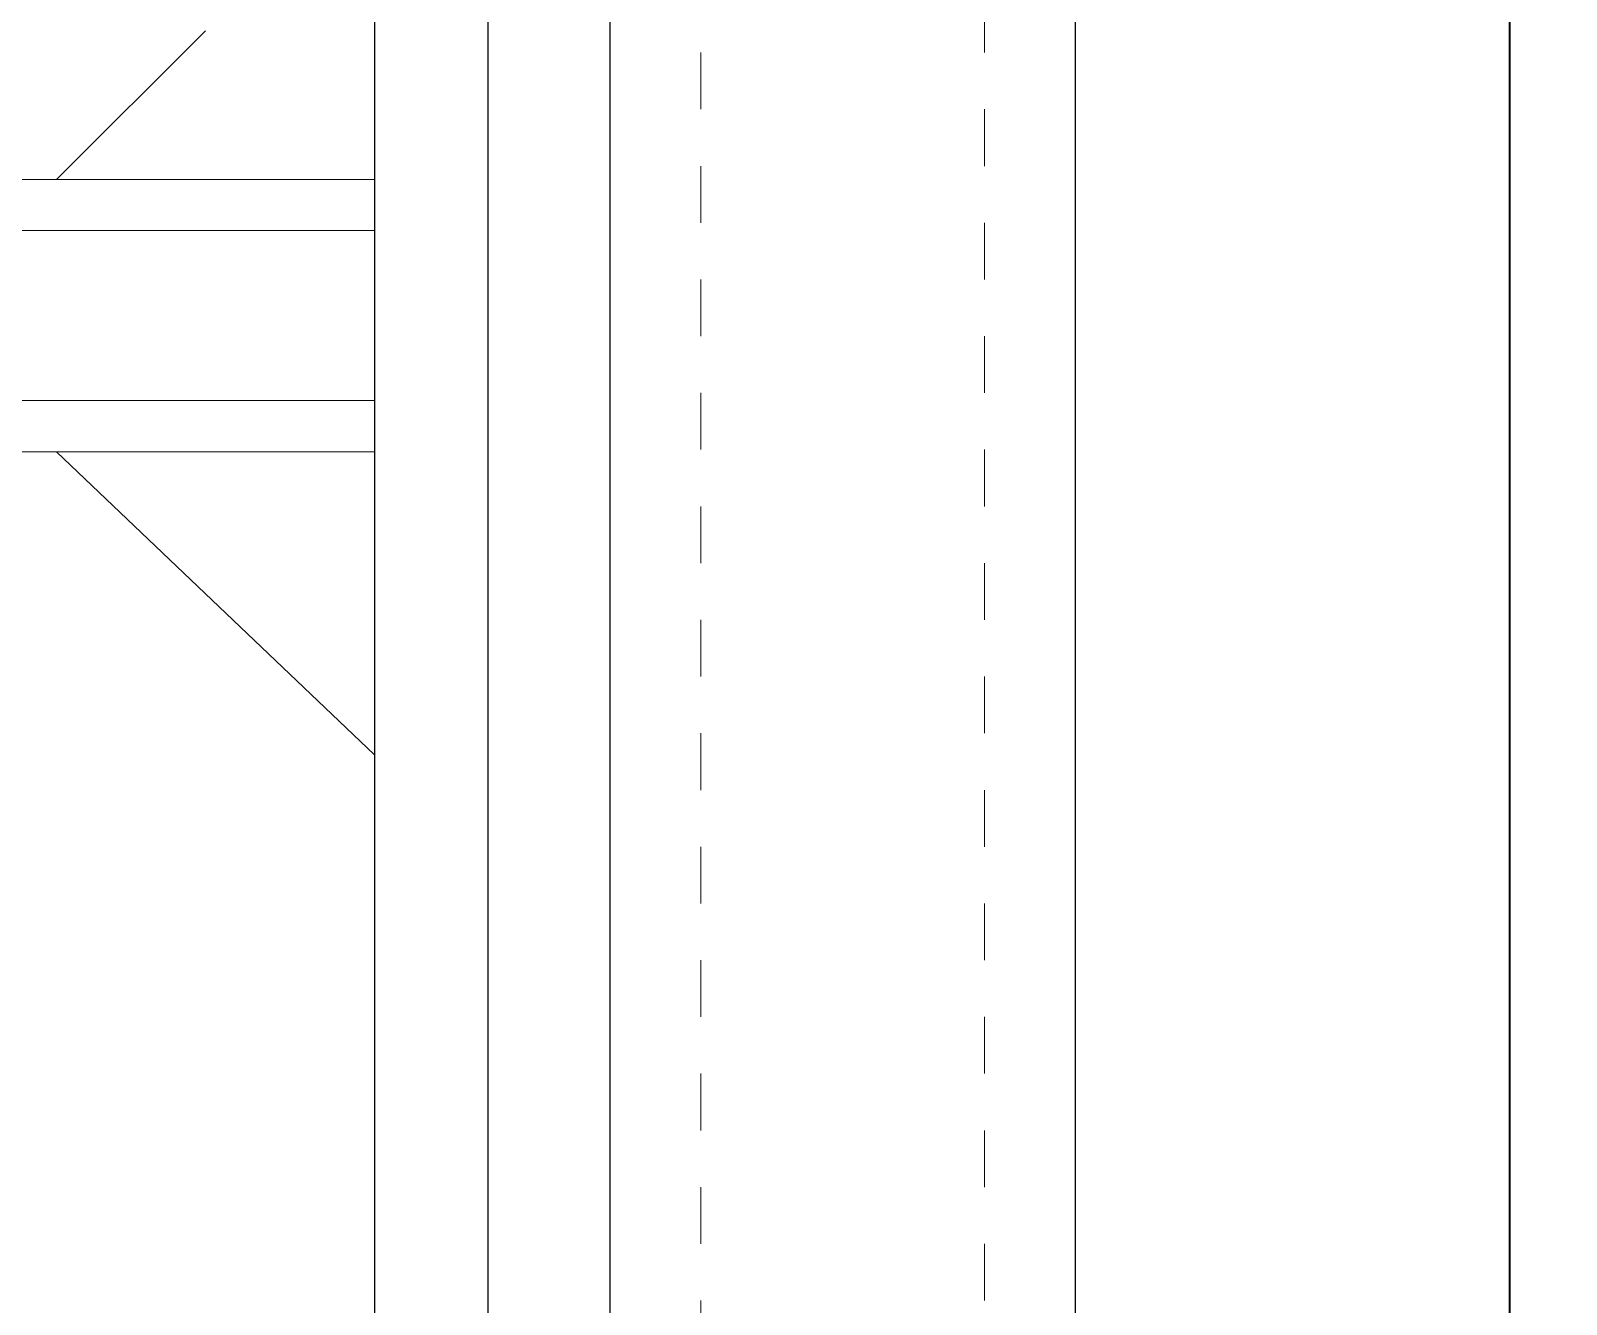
# Model space of a CAD drawing. Header units: inches. Extents: x -91.9 to -8.9, y 167.2 to 248.9.
# Drawn here: x -61.176 to -58.47, y 212.141 to 214.386 of the extents above; entities that cross this region are included whole.
import ezdxf

# ---------------------------------------------------------------- set-up
doc = ezdxf.new("R2010")
doc.units = ezdxf.units.IN
doc.header["$MEASUREMENT"] = 0
doc.linetypes.add('DASHED2', pattern=[0.375, 0.25, -0.125])
for name, color, linetype, lineweight in [('A2 Hatch', 8, 'Continuous', 9), ('A4 medium', 7, 'Continuous', 35), ('DETAILS', 7, 'Continuous', 13)]:
    doc.layers.add(name, color=color, linetype=linetype, lineweight=lineweight)

msp = doc.modelspace()

# ---------------------------------------------------------------- linework, layer by layer
at = {"color": 1}
for p, q in [((-60.5704, 222.6437), (-60.5704, 210.1437)), ((-58.5704, 222.1437), (-58.5704, 210.1437)), ((-59.3354, 221.8073), (-59.3354, 210.1437)), ((-60.1554, 220.9873), (-60.1554, 210.1437)), ((-60.3704, 220.7723), (-60.3704, 210.1437))]:
    msp.add_line(p, q, dxfattribs=at)
at = {"layer": 'A2 Hatch', "linetype": 'DASHED2', "ltscale": 0.15}
for p, q in [((-59.4954, 221.6473), (-59.4954, 210.1437)), ((-59.9954, 221.1473), (-59.9954, 210.1437))]:
    msp.add_line(p, q, dxfattribs=at)
at = {"layer": 'A4 medium', "ltscale": 0.15}
msp.add_lwpolyline([(-57.0704, 210.1437), (-57.0704, 222.1437), (-58.5704, 222.1437), (-58.5704, 210.1437)], close=True, dxfattribs=at)
at = {"layer": 'DETAILS', "color": 6, "lineweight": 20}
for p, q in [((-61.1304, 214.1237), (-60.8682, 214.3858)), ((-60.5704, 214.1237), (-64.5704, 214.1237)), ((-60.5704, 214.0337), (-64.5704, 214.0337)), ((-60.5704, 213.7337), (-64.5704, 213.7337)), ((-60.5704, 213.6437), (-64.5704, 213.6437)), ((-61.1304, 213.6437), (-60.5704, 213.1094))]:
    msp.add_line(p, q, dxfattribs=at)

doc.saveas('drawing.dxf')
